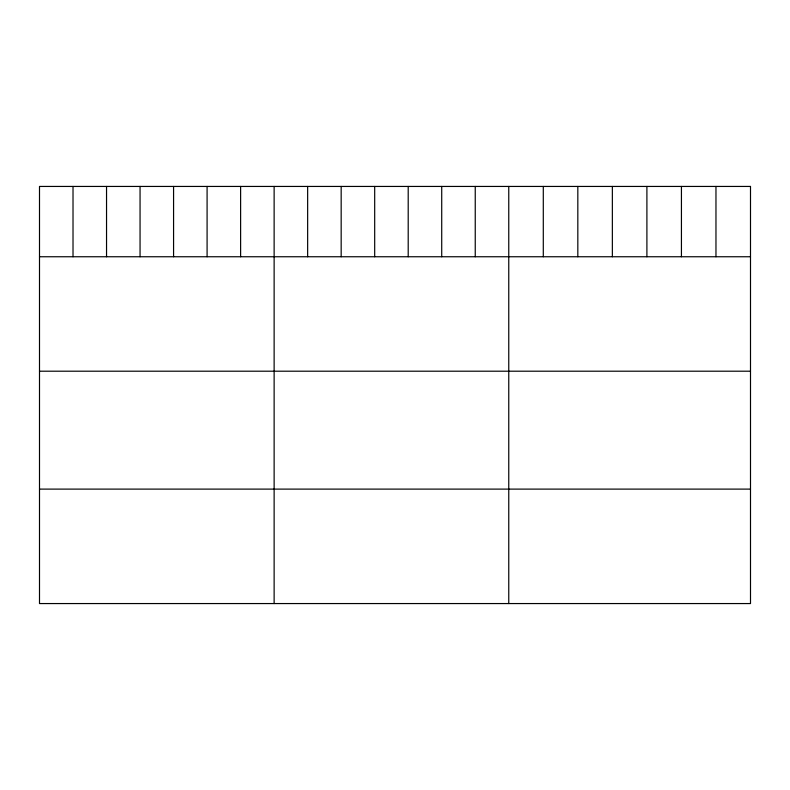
<?xml version="1.0" encoding="UTF-8"?>
<svg xmlns="http://www.w3.org/2000/svg" width="790" height="790" viewBox="0 0 790 790"><rect width="100%" height="100%" fill="white"/><g stroke="black" fill="none" stroke-linecap="round" stroke-linejoin="round"><path stroke-width="1.19" d="M39.5 256.75L750.5 256.75M39.5 371.201L750.5 371.201M39.5 489.109L750.5 489.109M715.967 186.44L715.967 256.75M681.434 186.44L681.434 256.75M646.901 186.44L646.901 256.75M612.359 186.44L612.359 256.75M577.826 186.44L577.826 256.75M543.293 186.44L543.293 256.75M508.76 186.44L508.76 603.56M475.244 186.44L475.244 256.75M441.719 186.44L441.719 256.75M408.203 186.44L408.203 256.75M374.687 186.44L374.687 256.75M341.171 186.44L341.171 256.75M307.646 186.44L307.646 256.75M274.13 186.44L274.13 603.56M240.614 186.44L240.614 256.75M207.089 186.44L207.089 256.75M173.573 186.44L173.573 256.75M140.057 186.44L140.057 256.75M106.541 186.44L106.541 256.75M73.016 186.44L73.016 256.75M750.5 186.44L39.5 186.44L39.5 603.56L750.5 603.56L750.5 186.44"/></g></svg>
